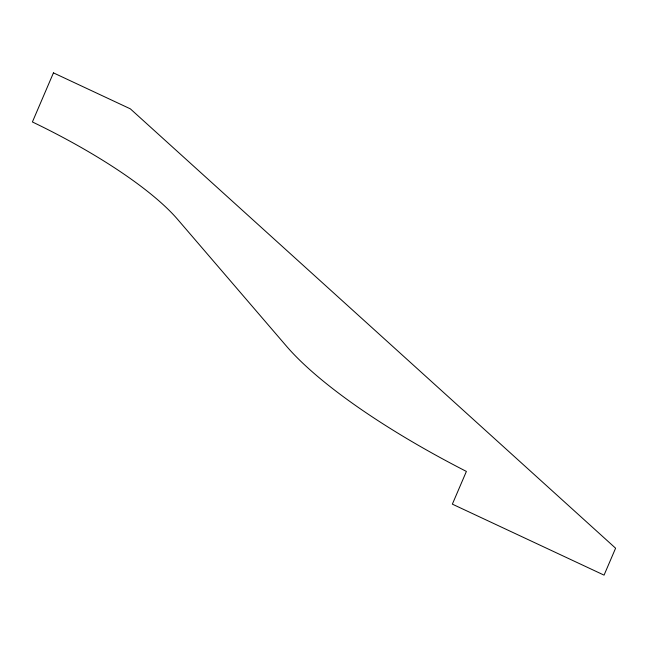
<?xml version="1.0" encoding="UTF-8"?>
<svg xmlns="http://www.w3.org/2000/svg" width="648" height="648" viewBox="0 0 648 648"><rect width="100%" height="100%" fill="white"/><g stroke="black" fill="none" stroke-linecap="round" stroke-linejoin="round"><path stroke-width="0.97" d="M53.444 72.868L32.4 121.962A205.294 51.403 25.2 0 1 177.641 219.397L286.432 346.129A291.292 72.932 25.2 0 0 466.39 471.428L452.361 504.152L604.058 575.132L615.6 548.208L130.337 108.84L53.444 72.868"/></g></svg>
